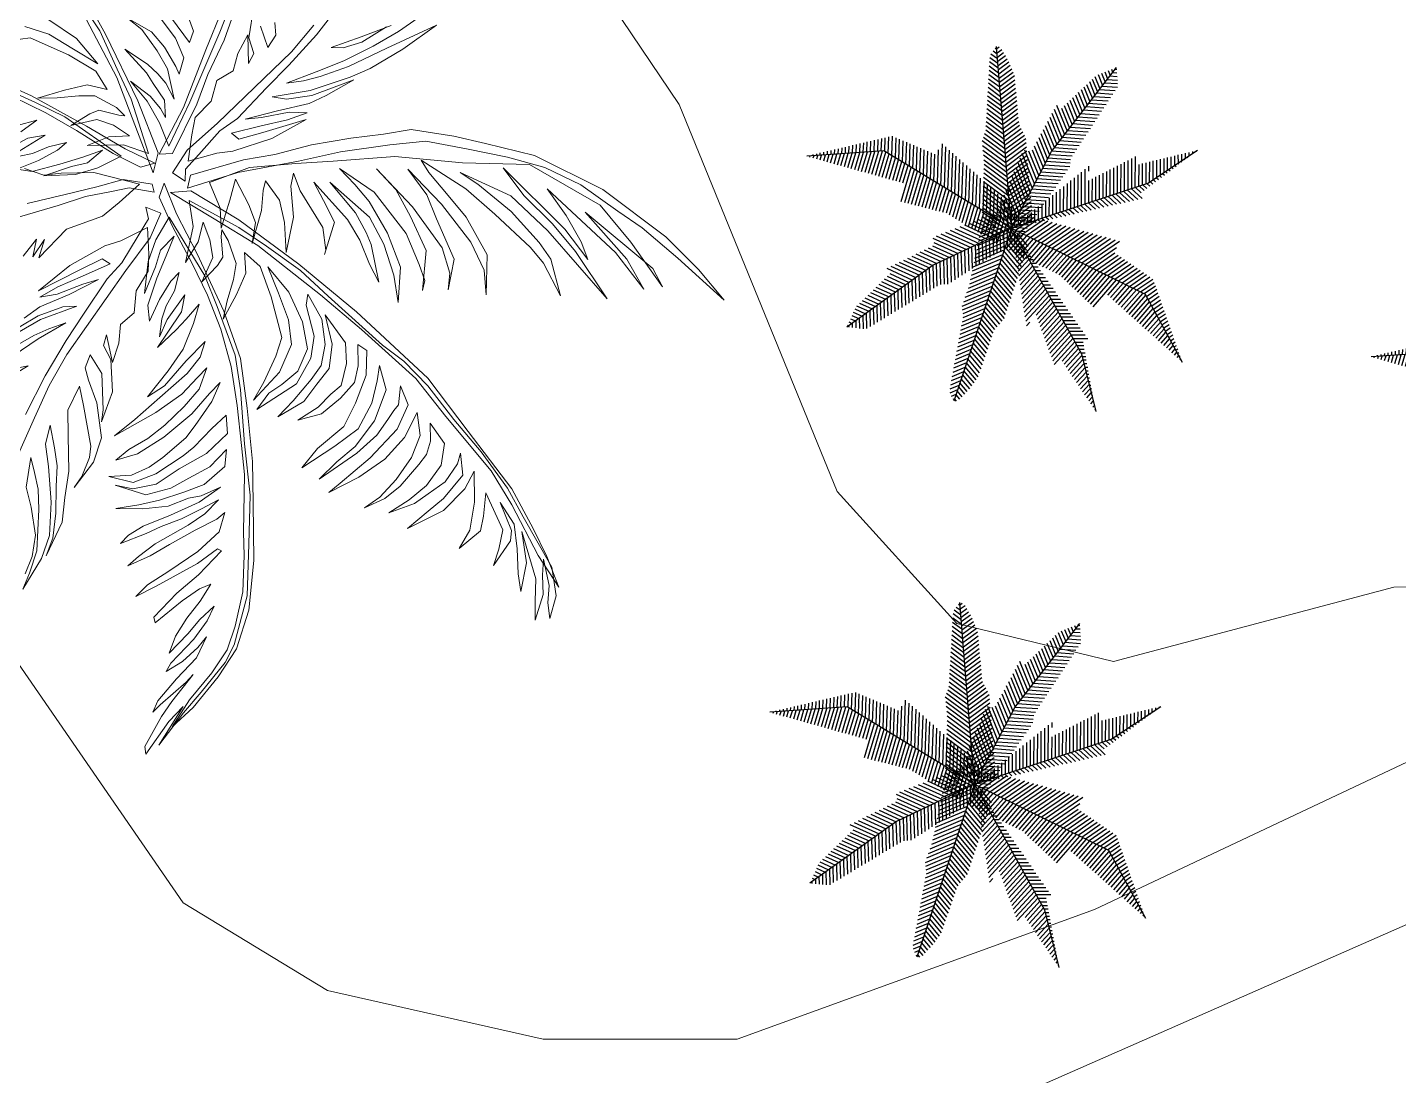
# Model space of a CAD drawing. Header units: millimetres. Extents: x 72 to 2826, y -203 to 794.
# Drawn here: x 1694.05 to 1704.22, y 335.5 to 343.27 of the extents above; entities that cross this region are included whole.
import ezdxf

# ---------------------------------------------------------------- set-up
doc = ezdxf.new("R2010")
doc.units = ezdxf.units.MM
doc.layers.add('01_Fina', color=250, linetype='Continuous', lineweight=15)
doc.layers.add('2D VEGETACION', color=74, linetype='Continuous', lineweight=5)
doc.layers.add('BOSQUENUEVO', color=64, linetype='Continuous')

# ---------------------------------------------------------------- blocks, each defined once
blk = doc.blocks.new('*X73')
at = {"color": 0}
for p, q in [((6.827, 6.747), (7.284, 6.937)), ((6.839, 6.806), (7.285, 6.992)), ((6.851, 6.865), (7.185, 7.004)), ((6.863, 6.924), (7.084, 7.017)), ((6.875, 6.983), (6.984, 7.029)), ((6.792, 6.57), (7.221, 6.749)), ((6.804, 6.629), (7.242, 6.812)), ((6.816, 6.688), (7.263, 6.874)), ((6.756, 6.392), (7.158, 6.56)), ((6.768, 6.451), (7.179, 6.623)), ((6.78, 6.511), (7.2, 6.686)), ((6.718, 6.214), (7.095, 6.371)), ((6.731, 6.273), (7.116, 6.434)), ((6.743, 6.333), (7.137, 6.497)), ((6.657, 6.026), (7.032, 6.182)), ((6.68, 6.09), (7.053, 6.245)), ((6.702, 6.153), (7.074, 6.308)), ((6.614, 5.9), (6.991, 6.057)), ((6.619, 5.848), (6.97, 5.994)), ((6.635, 5.963), (7.012, 6.12)), ((6.616, 5.684), (6.907, 5.805)), ((6.625, 5.796), (6.949, 5.931)), ((6.627, 5.742), (6.928, 5.868)), ((6.584, 5.508), (6.844, 5.616)), ((6.594, 5.566), (6.865, 5.679)), ((6.605, 5.625), (6.886, 5.742)), ((6.54, 5.273), (6.76, 5.365)), ((6.551, 5.332), (6.781, 5.428)), ((6.562, 5.39), (6.802, 5.49)), ((6.573, 5.449), (6.823, 5.553)), ((6.508, 5.097), (6.697, 5.176)), ((6.519, 5.156), (6.718, 5.239)), ((6.529, 5.214), (6.739, 5.302)), ((6.475, 4.921), (6.634, 4.987)), ((6.486, 4.98), (6.655, 5.05)), ((6.497, 5.038), (6.676, 5.113)), ((6.443, 4.745), (6.571, 4.798)), ((6.454, 4.803), (6.592, 4.861)), ((6.464, 4.862), (6.613, 4.924)), ((6.446, 4.692), (6.551, 4.736)), ((6.466, 4.646), (6.53, 4.673)), ((6.485, 4.6), (6.509, 4.61))]:
    blk.add_line(p, q, dxfattribs=at)
blk = doc.blocks.new('*X74')
at = {"color": 0}
for p, q in [((7.499, 6.622), (7.27, 6.896)), ((7.518, 6.678), (7.289, 6.952)), ((7.536, 6.733), (7.376, 6.926)), ((7.443, 6.454), (7.215, 6.729)), ((7.462, 6.51), (7.233, 6.785)), ((7.48, 6.566), (7.252, 6.841)), ((7.388, 6.287), (7.159, 6.562)), ((7.406, 6.343), (7.177, 6.617)), ((7.425, 6.399), (7.196, 6.673)), ((7.313, 6.064), (7.084, 6.338)), ((7.332, 6.119), (7.103, 6.394)), ((7.35, 6.175), (7.122, 6.45)), ((7.369, 6.231), (7.14, 6.506)), ((7.257, 5.896), (7.029, 6.171)), ((7.276, 5.952), (7.047, 6.227)), ((7.295, 6.008), (7.066, 6.283)), ((7.17, 5.689), (6.954, 5.948)), ((7.202, 5.729), (6.973, 6.003)), ((7.22, 5.785), (6.991, 6.059)), ((7.239, 5.84), (7.01, 6.115)), ((7.071, 5.573), (6.899, 5.78)), ((7.104, 5.612), (6.917, 5.836)), ((7.137, 5.65), (6.936, 5.892)), ((6.991, 5.357), (6.824, 5.557)), ((7.01, 5.412), (6.843, 5.613)), ((7.029, 5.467), (6.861, 5.669)), ((7.048, 5.522), (6.88, 5.724)), ((6.934, 5.191), (6.768, 5.39)), ((6.953, 5.246), (6.787, 5.445)), ((6.972, 5.301), (6.806, 5.501)), ((6.877, 5.025), (6.713, 5.222)), ((6.896, 5.08), (6.731, 5.278)), ((6.915, 5.136), (6.75, 5.334)), ((6.779, 4.83), (6.638, 4.999)), ((6.81, 4.871), (6.657, 5.055)), ((6.838, 4.915), (6.675, 5.111)), ((6.857, 4.97), (6.694, 5.166)), ((6.684, 4.71), (6.582, 4.831)), ((6.718, 4.747), (6.601, 4.887)), ((6.748, 4.788), (6.62, 4.943)), ((6.535, 4.576), (6.508, 4.608)), ((6.58, 4.601), (6.527, 4.664)), ((6.614, 4.637), (6.545, 4.72)), ((6.649, 4.674), (6.564, 4.776))]:
    blk.add_line(p, q, dxfattribs=at)
blk = doc.blocks.new('*X77')
at = {"color": 0}
for p, q in [((6.775, 7.087), (7.149, 6.917)), ((6.84, 7.112), (7.208, 6.945)), ((6.906, 7.137), (7.267, 6.974)), ((6.972, 7.162), (7.271, 7.027)), ((7.037, 7.187), (7.198, 7.115)), ((7.103, 7.212), (7.124, 7.203)), ((6.316, 6.91), (6.734, 6.721)), ((6.381, 6.936), (6.793, 6.749)), ((6.447, 6.961), (6.852, 6.777)), ((6.512, 6.986), (6.912, 6.805)), ((6.578, 7.011), (6.971, 6.833)), ((6.644, 7.036), (7.03, 6.861)), ((6.709, 7.061), (7.089, 6.889)), ((6.139, 6.716), (6.438, 6.581)), ((6.197, 6.744), (6.497, 6.609)), ((6.204, 6.851), (6.616, 6.665)), ((6.215, 6.791), (6.556, 6.637)), ((6.25, 6.885), (6.675, 6.693)), ((5.734, 6.515), (6.062, 6.367)), ((5.792, 6.544), (6.109, 6.4)), ((5.85, 6.572), (6.156, 6.434)), ((5.908, 6.601), (6.203, 6.467)), ((5.966, 6.63), (6.26, 6.496)), ((6.023, 6.658), (6.319, 6.524)), ((6.081, 6.687), (6.379, 6.552)), ((5.56, 6.429), (5.921, 6.266)), ((5.601, 6.356), (5.874, 6.232)), ((5.618, 6.458), (5.968, 6.299)), ((5.676, 6.486), (6.015, 6.333)), ((5.37, 6.131), (5.591, 6.031)), ((5.409, 6.168), (5.638, 6.064)), ((5.447, 6.206), (5.686, 6.098)), ((5.486, 6.243), (5.733, 6.131)), ((5.524, 6.281), (5.78, 6.165)), ((5.563, 6.318), (5.827, 6.199)), ((5.178, 5.944), (5.356, 5.863)), ((5.216, 5.981), (5.403, 5.896)), ((5.255, 6.019), (5.45, 5.93)), ((5.293, 6.056), (5.497, 5.963)), ((5.332, 6.093), (5.544, 5.997)), ((5.072, 5.772), (5.168, 5.728)), ((5.092, 5.818), (5.215, 5.762)), ((5.112, 5.864), (5.262, 5.795)), ((5.139, 5.906), (5.309, 5.829)), ((5.013, 5.634), (5.027, 5.627)), ((5.032, 5.68), (5.074, 5.661)), ((5.052, 5.726), (5.121, 5.695))]:
    blk.add_line(p, q, dxfattribs=at)
blk = doc.blocks.new('*X78')
at = {"color": 0}
for p, q in [((7.151, 6.675), (7.144, 6.915)), ((7.2, 6.707), (7.193, 6.939)), ((7.249, 6.738), (7.243, 6.962)), ((7.298, 6.769), (7.292, 6.985)), ((7.348, 6.8), (7.343, 6.941)), ((6.71, 6.394), (6.7, 6.705)), ((6.759, 6.425), (6.749, 6.728)), ((6.808, 6.457), (6.799, 6.752)), ((6.857, 6.488), (6.848, 6.775)), ((6.906, 6.519), (6.897, 6.798)), ((6.955, 6.55), (6.947, 6.822)), ((7.004, 6.582), (6.996, 6.845)), ((7.053, 6.613), (7.045, 6.868)), ((7.102, 6.644), (7.095, 6.892)), ((7.397, 6.832), (7.395, 6.88)), ((6.315, 6.202), (6.306, 6.518)), ((6.365, 6.206), (6.355, 6.541)), ((6.415, 6.21), (6.404, 6.565)), ((6.464, 6.238), (6.454, 6.588)), ((6.513, 6.269), (6.503, 6.611)), ((6.562, 6.3), (6.552, 6.635)), ((6.611, 6.332), (6.601, 6.658)), ((6.66, 6.363), (6.651, 6.681)), ((6.02, 6.031), (6.011, 6.331)), ((6.069, 6.061), (6.06, 6.366)), ((6.118, 6.09), (6.109, 6.401)), ((6.168, 6.12), (6.158, 6.436)), ((6.217, 6.15), (6.207, 6.471)), ((6.266, 6.179), (6.256, 6.494)), ((5.775, 5.883), (5.766, 6.156)), ((5.824, 5.913), (5.815, 6.191)), ((5.873, 5.942), (5.864, 6.226)), ((5.922, 5.972), (5.913, 6.261)), ((5.971, 6.002), (5.962, 6.296)), ((5.48, 5.706), (5.473, 5.946)), ((5.529, 5.735), (5.522, 5.981)), ((5.578, 5.765), (5.57, 6.016)), ((5.627, 5.795), (5.619, 6.051)), ((5.676, 5.824), (5.668, 6.086)), ((5.725, 5.854), (5.717, 6.121)), ((5.233, 5.586), (5.228, 5.771)), ((5.283, 5.587), (5.277, 5.806)), ((5.332, 5.617), (5.326, 5.841)), ((5.382, 5.647), (5.375, 5.876)), ((5.431, 5.676), (5.424, 5.911)), ((5.033, 5.606), (5.032, 5.631)), ((5.083, 5.601), (5.081, 5.666)), ((5.133, 5.596), (5.13, 5.701)), ((5.183, 5.591), (5.179, 5.736))]:
    blk.add_line(p, q, dxfattribs=at)
blk = doc.blocks.new('*X80')
at = {"color": 0}
for p, q in [((7.304, 7.045), (7.495, 7.177)), ((7.306, 7.108), (7.432, 7.195)), ((7.307, 6.987), (7.558, 7.16)), ((7.309, 7.17), (7.369, 7.212)), ((7.359, 6.962), (7.62, 7.142)), ((7.41, 6.936), (7.683, 7.125)), ((7.461, 6.911), (7.746, 7.107)), ((7.513, 6.886), (7.808, 7.09)), ((7.564, 6.861), (7.871, 7.073)), ((7.615, 6.835), (7.934, 7.055)), ((7.667, 6.81), (7.997, 7.038)), ((7.718, 6.785), (8.059, 7.02)), ((7.769, 6.759), (8.122, 7.003)), ((7.821, 6.734), (8.185, 6.985)), ((7.872, 6.709), (8.247, 6.968)), ((7.924, 6.683), (8.31, 6.95)), ((7.975, 6.658), (8.373, 6.933)), ((8.026, 6.633), (8.436, 6.915)), ((8.078, 6.608), (8.498, 6.898)), ((8.129, 6.582), (8.561, 6.88)), ((8.18, 6.557), (8.624, 6.863)), ((8.232, 6.532), (8.686, 6.845)), ((8.283, 6.506), (8.749, 6.828)), ((8.334, 6.481), (8.812, 6.81)), ((8.386, 6.456), (8.769, 6.72)), ((8.437, 6.43), (8.747, 6.644)), ((8.489, 6.405), (8.791, 6.614)), ((8.54, 6.38), (8.835, 6.584)), ((8.591, 6.354), (8.879, 6.553)), ((8.643, 6.329), (8.924, 6.523)), ((8.694, 6.304), (8.968, 6.493)), ((8.745, 6.279), (9.012, 6.462)), ((8.797, 6.253), (9.056, 6.432)), ((8.848, 6.228), (9.1, 6.402)), ((8.899, 6.203), (9.144, 6.371)), ((8.951, 6.177), (9.188, 6.341)), ((9.002, 6.152), (9.232, 6.311)), ((9.054, 6.127), (9.276, 6.28)), ((9.105, 6.101), (9.296, 6.233)), ((9.156, 6.076), (9.313, 6.184)), ((9.188, 6.037), (9.33, 6.136)), ((9.212, 5.993), (9.348, 6.087)), ((9.236, 5.949), (9.365, 6.038)), ((9.26, 5.905), (9.382, 5.989)), ((9.284, 5.86), (9.399, 5.94)), ((9.308, 5.816), (9.416, 5.891)), ((9.332, 5.772), (9.434, 5.842)), ((9.356, 5.728), (9.451, 5.793)), ((9.38, 5.684), (9.468, 5.744)), ((9.404, 5.64), (9.485, 5.696)), ((9.428, 5.596), (9.502, 5.647)), ((9.452, 5.551), (9.519, 5.598)), ((9.476, 5.507), (9.537, 5.549)), ((9.5, 5.463), (9.554, 5.5)), ((9.524, 5.419), (9.571, 5.451)), ((9.549, 5.375), (9.588, 5.402)), ((9.573, 5.331), (9.605, 5.353)), ((9.597, 5.287), (9.623, 5.304)), ((9.621, 5.242), (9.64, 5.256)), ((9.645, 5.198), (9.657, 5.207)), ((9.669, 5.154), (9.674, 5.158))]:
    blk.add_line(p, q, dxfattribs=at)
blk = doc.blocks.new('*X79')
at = {"color": 0}
for p, q in [((7.234, 6.712), (7.423, 6.93)), ((7.259, 6.818), (7.377, 6.953)), ((7.273, 6.681), (7.47, 6.907)), ((7.285, 6.924), (7.33, 6.976)), ((7.32, 6.659), (7.516, 6.884)), ((7.366, 6.636), (7.562, 6.861)), ((7.412, 6.613), (7.609, 6.839)), ((7.459, 6.59), (7.655, 6.816)), ((7.505, 6.567), (7.702, 6.793)), ((7.551, 6.544), (7.748, 6.77)), ((7.598, 6.521), (7.794, 6.747)), ((7.644, 6.498), (7.841, 6.724)), ((7.69, 6.475), (7.887, 6.701)), ((7.737, 6.452), (7.934, 6.679)), ((7.783, 6.43), (7.98, 6.656)), ((7.829, 6.407), (8.026, 6.633)), ((7.876, 6.384), (8.073, 6.61)), ((7.922, 6.361), (8.119, 6.587)), ((7.969, 6.338), (8.165, 6.564)), ((8.005, 6.304), (8.212, 6.541)), ((8.041, 6.269), (8.258, 6.519)), ((8.078, 6.235), (8.305, 6.496)), ((8.114, 6.201), (8.351, 6.473)), ((8.151, 6.167), (8.397, 6.45)), ((8.187, 6.132), (8.444, 6.427)), ((8.224, 6.098), (8.49, 6.404)), ((8.26, 6.064), (8.537, 6.381)), ((8.297, 6.03), (8.583, 6.359)), ((8.333, 5.995), (8.629, 6.336)), ((8.37, 5.961), (8.676, 6.313)), ((8.406, 5.927), (8.722, 6.29)), ((8.443, 5.893), (8.769, 6.267)), ((8.648, 6.052), (8.815, 6.244)), ((8.686, 6.02), (8.861, 6.221)), ((8.723, 5.986), (8.908, 6.199)), ((8.76, 5.953), (8.954, 6.176)), ((8.797, 5.919), (9.001, 6.153)), ((8.835, 5.886), (9.047, 6.13)), ((8.872, 5.853), (9.093, 6.107)), ((8.909, 5.819), (9.14, 6.084)), ((8.946, 5.786), (9.179, 6.053)), ((8.983, 5.752), (9.204, 6.006)), ((9.021, 5.719), (9.23, 5.959)), ((9.058, 5.686), (9.255, 5.913)), ((9.095, 5.652), (9.281, 5.866)), ((9.132, 5.619), (9.306, 5.819)), ((9.169, 5.585), (9.332, 5.772)), ((9.207, 5.552), (9.358, 5.725)), ((9.244, 5.518), (9.383, 5.678)), ((9.281, 5.485), (9.409, 5.632)), ((9.318, 5.452), (9.434, 5.585)), ((9.355, 5.418), (9.46, 5.538)), ((9.393, 5.385), (9.485, 5.491)), ((9.43, 5.351), (9.511, 5.444)), ((9.467, 5.318), (9.536, 5.397)), ((9.504, 5.285), (9.562, 5.351)), ((9.542, 5.251), (9.587, 5.304)), ((9.579, 5.218), (9.613, 5.257)), ((9.616, 5.184), (9.638, 5.21)), ((9.653, 5.151), (9.664, 5.163))]:
    blk.add_line(p, q, dxfattribs=at)
blk = doc.blocks.new('*X76')
at = {"color": 0}
for p, q in [((7.324, 6.95), (7.329, 6.95)), ((7.352, 6.9), (7.364, 6.9)), ((7.379, 6.85), (7.398, 6.85)), ((7.407, 6.8), (7.433, 6.8)), ((7.435, 6.75), (7.467, 6.75)), ((7.463, 6.7), (7.502, 6.7)), ((7.491, 6.65), (7.536, 6.65)), ((7.519, 6.6), (7.571, 6.6)), ((7.546, 6.55), (7.605, 6.55)), ((7.574, 6.5), (7.64, 6.5)), ((7.602, 6.45), (7.675, 6.45)), ((7.63, 6.4), (7.709, 6.4)), ((7.658, 6.35), (7.744, 6.35)), ((7.686, 6.3), (7.778, 6.3)), ((7.714, 6.25), (7.813, 6.25)), ((7.741, 6.2), (7.847, 6.2)), ((7.769, 6.15), (7.882, 6.15)), ((7.797, 6.1), (7.917, 6.1)), ((7.825, 6.05), (7.951, 6.05)), ((7.853, 6), (7.986, 6)), ((7.881, 5.95), (8.02, 5.95)), ((7.909, 5.9), (8.055, 5.9)), ((7.936, 5.85), (8.089, 5.85)), ((7.964, 5.8), (8.124, 5.8)), ((7.992, 5.75), (8.158, 5.75)), ((8.02, 5.7), (8.193, 5.7)), ((8.048, 5.65), (8.228, 5.65)), ((8.076, 5.6), (8.262, 5.6)), ((8.103, 5.55), (8.297, 5.55)), ((8.131, 5.5), (8.331, 5.5)), ((8.159, 5.45), (8.366, 5.45)), ((8.187, 5.4), (8.301, 5.4)), ((8.215, 5.35), (8.31, 5.35)), ((8.243, 5.3), (8.319, 5.3)), ((8.271, 5.25), (8.329, 5.25)), ((8.288, 5.2), (8.338, 5.2)), ((8.3, 5.15), (8.347, 5.15)), ((8.313, 5.1), (8.356, 5.1)), ((8.325, 5.05), (8.366, 5.05)), ((8.338, 5), (8.375, 5)), ((8.35, 4.95), (8.384, 4.95)), ((8.363, 4.9), (8.393, 4.9)), ((8.375, 4.85), (8.402, 4.85)), ((8.388, 4.8), (8.412, 4.8)), ((8.4, 4.75), (8.421, 4.75)), ((8.413, 4.7), (8.43, 4.7)), ((8.425, 4.65), (8.439, 4.65)), ((8.438, 4.6), (8.449, 4.6)), ((8.45, 4.55), (8.458, 4.55)), ((8.463, 4.5), (8.467, 4.5)), ((8.475, 4.45), (8.476, 4.45))]:
    blk.add_line(p, q, dxfattribs=at)
blk = doc.blocks.new('*X75')
at = {"color": 0}
for p, q in [((7.306, 6.959), (7.314, 6.968)), ((7.316, 6.896), (7.34, 6.922)), ((7.326, 6.832), (7.365, 6.876)), ((7.335, 6.769), (7.391, 6.83)), ((7.345, 6.705), (7.416, 6.783)), ((7.355, 6.642), (7.442, 6.737)), ((7.364, 6.578), (7.468, 6.691)), ((7.374, 6.515), (7.493, 6.645)), ((7.384, 6.451), (7.519, 6.599)), ((7.393, 6.388), (7.545, 6.553)), ((7.403, 6.324), (7.57, 6.507)), ((7.413, 6.261), (7.596, 6.461)), ((7.423, 6.197), (7.622, 6.415)), ((7.432, 6.134), (7.647, 6.369)), ((7.442, 6.07), (7.673, 6.323)), ((7.452, 6.006), (7.699, 6.277)), ((7.461, 5.943), (7.724, 6.231)), ((7.471, 5.879), (7.75, 6.185)), ((7.481, 5.816), (7.776, 6.139)), ((7.49, 5.752), (7.801, 6.093)), ((7.5, 5.689), (7.827, 6.047)), ((7.645, 5.773), (7.853, 6.001)), ((7.664, 5.72), (7.878, 5.955)), ((7.684, 5.668), (7.904, 5.908)), ((7.703, 5.615), (7.929, 5.862)), ((7.723, 5.562), (7.955, 5.816)), ((7.742, 5.509), (7.981, 5.77)), ((7.51, 5.625), (7.557, 5.677)), ((7.761, 5.456), (8.006, 5.724)), ((7.781, 5.403), (8.032, 5.678)), ((7.8, 5.35), (8.058, 5.632)), ((7.82, 5.297), (8.083, 5.586)), ((7.839, 5.245), (8.109, 5.54)), ((7.859, 5.192), (8.135, 5.494)), ((7.878, 5.139), (8.16, 5.448)), ((7.897, 5.086), (8.186, 5.402)), ((8.008, 5.132), (8.212, 5.356)), ((8.036, 5.09), (8.237, 5.31)), ((8.065, 5.047), (8.263, 5.264)), ((8.094, 5.004), (8.284, 5.213)), ((8.122, 4.962), (8.299, 5.155)), ((8.151, 4.919), (8.313, 5.097)), ((8.18, 4.876), (8.328, 5.038)), ((8.209, 4.834), (8.343, 4.98)), ((8.237, 4.791), (8.357, 4.922)), ((8.266, 4.748), (8.372, 4.864)), ((8.295, 4.705), (8.386, 4.806)), ((8.323, 4.663), (8.401, 4.747)), ((8.352, 4.62), (8.415, 4.689)), ((8.381, 4.577), (8.43, 4.631)), ((8.41, 4.535), (8.444, 4.573)), ((8.438, 4.492), (8.459, 4.515)), ((8.467, 4.449), (8.473, 4.456))]:
    blk.add_line(p, q, dxfattribs=at)
blk = doc.blocks.new('ARB16')
for points in [[(0.025, -0.003), (-0.153, 2.167)], [(0.025, -0.003), (0.504, 0.913), (1.281, 1.916)], [(0.025, -0.003), (-1.497, 0.92), (-2.419, 0.857)], [(0.025, -0.003), (1.656, 0.535), (2.249, 0.926)], [(0.025, -0.003), (-0.908, -0.446), (-1.941, -1.184)], [(0.025, -0.003), (-0.663, -2.069)], [(0.025, -0.003), (1.623, -0.79), (2.065, -1.602)], [(0.025, -0.003), (0.861, -1.504), (1.033, -2.192)]]:
    blk.add_lwpolyline(points)
at = {"xscale": -0.8550237249794747, "yscale": 0.8550237249794747, "zscale": 0.8550237249794747}
for name, p, rotation in [('*X73', (-4.622, 7.283), 166.2803685724027), ('*X74', (-4.622, 7.283), 166.2803685724027), ('*X80', (-1.655, -8.481), 302.5390603787091), ('*X77', (6.238, 6.005), 87.7934113527195), ('*X78', (6.238, 6.005), 87.7934113527195), ('*X79', (-1.655, -8.481), 302.5390603787091), ('*X75', (-0.524, 8.622), 137.3938790022308), ('*X76', (-0.524, 8.622), 137.3938790022308)]:
    blk.add_blockref(name, p, dxfattribs=dict(at, rotation=rotation))
at = {"xscale": 0.8550237249794747, "yscale": 0.8550237249794747, "zscale": 0.8550237249794747}
for name in ['*X77', '*X80', '*X73', '*X78', '*X74', '*X79', '*X75', '*X76']:
    blk.add_blockref(name, (-6.217, -5.98), dxfattribs=at)
blk = doc.blocks.new('A-19')
at = {"layer": '2D VEGETACION'}
for points in [[(0.0015, 0.0278), (-0.0009, 0.1149), (0.0033, 0.1653), (0.003, 0.2253), (0.0087, 0.2883), (0.0156, 0.3399), (0.0192, 0.3846), (0.0468, 0.4471), (0.0704, 0.4926), (0.1082, 0.5631), (0.1877, 0.6544), (0.2856, 0.7318), (0.3487, 0.7691), (0.4059, 0.796), (0.3228, 0.7418), (0.2623, 0.6993), (0.2272, 0.6687), (0.1717, 0.6222), (0.131, 0.5739), (0.1002, 0.5207), (0.071, 0.4617), (0.0431, 0.4023), (0.0344, 0.3455), (0.0252, 0.267), (0.0228, 0.1992), (0.0162, 0.1014), (0.02, 0.0183), (0.0015, 0.0278), (0.0015, 0.0278)], [(0.0203, 0.0539), (0.0636, 0.0603), (0.0947, 0.0535), (0.0553, 0.0779), (0.0256, 0.0951), (0.0702, 0.1054), (0.0999, 0.1087), (0.1309, 0.0953), (0.0837, 0.1225), (0.0539, 0.1332), (0.0397, 0.1405), (0.0753, 0.154), (0.1114, 0.1528), (0.1577, 0.1435), (0.1069, 0.169), (0.058, 0.1771), (0.0395, 0.1866), (0.0691, 0.1899), (0.134, 0.2097), (0.1704, 0.2054), (0.1764, 0.2018), (0.131, 0.2298), (0.0929, 0.2215), (0.061, 0.214), (0.1319, 0.2506), (0.1687, 0.2615), (0.2093, 0.2667), (0.2403, 0.2738), (0.1795, 0.2774), (0.1594, 0.2744), (0.1248, 0.2656), (0.0676, 0.2386), (0.137, 0.2853), (0.1843, 0.2969), (0.2357, 0.2996), (0.2795, 0.2955), (0.226, 0.3133), (0.1688, 0.3068), (0.1128, 0.2911), (0.0811, 0.2762), (0.0507, 0.2586), (0.1009, 0.3027), (0.1769, 0.3353), (0.2293, 0.3428), (0.2563, 0.3448), (0.2705, 0.3375), (0.2109, 0.3589), (0.1524, 0.3485), (0.1051, 0.337), (0.0659, 0.3152), (0.1382, 0.3558), (0.2128, 0.3845), (0.2551, 0.3862), (0.2797, 0.3773), (0.2353, 0.3984), (0.1663, 0.3873), (0.1258, 0.3822), (0.0788, 0.3632), (0.1458, 0.4013), (0.2156, 0.431), (0.2641, 0.4399), (0.3027, 0.4334), (0.2418, 0.4509), (0.1757, 0.4337), (0.1352, 0.4146), (0.0921, 0.3943), (0.0706, 0.3874), (0.132, 0.4442), (0.1824, 0.4788), (0.2477, 0.5203), (0.2767, 0.534), (0.334, 0.5471), (0.274, 0.5467), (0.2437, 0.5357), (0.1851, 0.5048), (0.1298, 0.4647), (0.1049, 0.4423), (0.1609, 0.5106), (0.2289, 0.5534), (0.357, 0.617), (0.2719, 0.5877), (0.22, 0.5632), (0.1653, 0.5309), (0.1148, 0.5103), (0.2334, 0.5803), (0.2892, 0.6034), (0.2595, 0.6001), (0.2127, 0.5877), (0.1644, 0.5692), (0.2894, 0.6486), (0.3566, 0.6771), (0.3041, 0.6631), (0.2156, 0.6181), (0.3288, 0.6995), (0.3608, 0.707), (0.2796, 0.6762), (0.2109, 0.6439), (0.1201, 0.5516), (0.0908, 0.4495), (0.0545, 0.3486), (0.0366, 0.252), (0.0253, 0.1939), (0.0132, 0.1215), (0.0203, 0.0539), (0.0203, 0.0539)], [(-0.0211, 0.0301), (-0.0218, 0.0771), (-0.0186, 0.1022), (-0.0223, 0.1672), (-0.0379, 0.2276), (-0.0352, 0.1557), (-0.0348, 0.1161), (-0.0467, 0.1072), (-0.0461, 0.156), (-0.0447, 0.1986), (-0.0474, 0.2317), (-0.0558, 0.204), (-0.0586, 0.1597), (-0.0627, 0.1341), (-0.0628, 0.1868), (-0.0611, 0.2381), (-0.0666, 0.2678), (-0.0798, 0.3164), (-0.0723, 0.2457), (-0.0767, 0.205), (-0.0863, 0.1843), (-0.0806, 0.2451), (-0.0851, 0.3117), (-0.0904, 0.3458), (-0.107, 0.4036), (-0.1304, 0.4646), (-0.1149, 0.3794), (-0.1021, 0.3134), (-0.0979, 0.2659), (-0.0981, 0.2389), (-0.1013, 0.2116), (-0.1067, 0.2618), (-0.1126, 0.3085), (-0.1236, 0.3592), (-0.1361, 0.4038), (-0.1541, 0.4534)], [(-0.1478, 0.3876), (-0.1344, 0.3433), (-0.133, 0.3128), (-0.1382, 0.2942), (-0.1427, 0.3448), (-0.148, 0.395)], [(-0.1991, 0.2182), (-0.1792, 0.2147), (-0.1635, 0.1974), (-0.1988, 0.1947)], [(-0.2319, 0.192), (-0.1858, 0.1718), (-0.1597, 0.1734), (-0.1464, 0.1613), (-0.191, 0.1715), (-0.1663, 0.1487), (-0.1414, 0.1346), (-0.1334, 0.1062), (-0.1037, 0.089), (-0.0849, 0.0581), (-0.0599, 0.0462), (-0.0211, 0.0301), (-0.0211, 0.0301)], [(-0.1021, 0.179), (-0.1281, 0.2227), (-0.1634, 0.277), (-0.2052, 0.3315)], [(-0.1795, 0.2769), (-0.1474, 0.2318), (-0.0676, 0.0899), (-0.0385, 0.0327), (-0.0096, 0.0011), (0.0086, 0.0172), (-0.01, 0.0224), (-0.0268, 0.0489), (-0.055, 0.0905), (-0.0668, 0.1225), (-0.1021, 0.179), (-0.1021, 0.179)], [(0.0257, 0.022), (0.0889, 0.0841), (0.1807, 0.1586), (0.2771, 0.2277), (0.4069, 0.3105), (0.5049, 0.3513), (0.6099, 0.3954), (0.6794, 0.4121), (0.7275, 0.4219), (0.7794, 0.4281), (0.7229, 0.4089), (0.6345, 0.3888), (0.5741, 0.371), (0.4729, 0.3233), (0.4026, 0.2923), (0.3058, 0.2284), (0.2364, 0.1795), (0.1359, 0.1031), (0.0776, 0.0465), (0.0202, -0.0096), (0.0257, 0.022), (0.0257, 0.022)], [(0.0395, 0.0156), (0.0812, 0.0116), (0.1332, -0.0144), (0.1064, 0.0128), (0.0785, 0.0287), (0.1082, 0.0319), (0.1364, 0.0291), (0.1693, 0.0027), (0.1504, 0.0335), (0.1398, 0.0447), (0.1081, 0.0502), (0.0978, 0.0539), (0.1166, 0.0596), (0.155, 0.0626), (0.1782, 0.052), (0.2083, 0.034), (0.2349, 0.0207), (0.2026, 0.0506), (0.1735, 0.0735), (0.1415, 0.0799), (0.1693, 0.0984), (0.2199, 0.1029), (0.2864, 0.1031), (0.3126, 0.0864), (0.3476, 0.0577), (0.3714, 0.0346), (0.3387, 0.0858), (0.3011, 0.1154), (0.262, 0.1206), (0.2171, 0.1155), (0.1726, 0.1096), (0.2201, 0.132), (0.2708, 0.1409), (0.3142, 0.1377), (0.3446, 0.1144), (0.3587, 0.0845), (0.3664, 0.0612), (0.3867, 0.0364), (0.3631, 0.107), (0.3295, 0.1395), (0.2972, 0.1533), (0.2467, 0.1532), (0.2303, 0.1605), (0.2745, 0.1717), (0.3144, 0.1668), (0.345, 0.1522), (0.3623, 0.1314), (0.3881, 0.0951), (0.4065, 0.0651), (0.3932, 0.1115), (0.3721, 0.1381), (0.3526, 0.1633), (0.3169, 0.1777), (0.269, 0.1787), (0.3199, 0.1985), (0.352, 0.1921), (0.3838, 0.1748), (0.3929, 0.1555), (0.4076, 0.1312), (0.4194, 0.0948), (0.4194, 0.1335), (0.4028, 0.1687), (0.3843, 0.1966), (0.3602, 0.2089), (0.3273, 0.217), (0.3402, 0.2285), (0.3778, 0.2172), (0.4163, 0.1902), (0.4475, 0.1629), (0.4707, 0.1136), (0.4943, 0.0818), (0.474, 0.141), (0.4571, 0.1836), (0.423, 0.2148), (0.3912, 0.2321), (0.3684, 0.2417), (0.408, 0.2421), (0.4512, 0.212), (0.4829, 0.1721), (0.4991, 0.1378), (0.5183, 0.1039), (0.4938, 0.1719), (0.4738, 0.2097), (0.4543, 0.2328), (0.4429, 0.2457), (0.4361, 0.2554), (0.4076, 0.2656), (0.4399, 0.2701), (0.4728, 0.2437), (0.5064, 0.1907), (0.533, 0.1344), (0.5429, 0.1133), (0.5311, 0.1658), (0.5143, 0.2127), (0.4887, 0.2512), (0.4554, 0.2806), (0.4918, 0.2763), (0.5218, 0.2539), (0.5498, 0.2219), (0.5704, 0.1897), (0.5802, 0.162), (0.5744, 0.197), (0.5612, 0.2251), (0.5359, 0.2627), (0.5232, 0.2782), (0.5048, 0.2899), (0.4771, 0.2962), (0.5135, 0.3102), (0.5458, 0.2964), (0.5708, 0.2662), (0.5862, 0.2337), (0.5979, 0.1973), (0.5937, 0.2405), (0.5843, 0.2651), (0.5728, 0.2962), (0.5499, 0.322), (0.5349, 0.331), (0.5696, 0.3259), (0.5978, 0.2865), (0.6111, 0.2584), (0.6293, 0.2196), (0.616, 0.2822), (0.5913, 0.3232), (0.5682, 0.3446), (0.6158, 0.3326), (0.6567, 0.3143), (0.6806, 0.2911), (0.6619, 0.3307), (0.6408, 0.3412), (0.6059, 0.3538), (0.6692, 0.3654), (0.6972, 0.3517), (0.7203, 0.3368), (0.6894, 0.3727), (0.6739, 0.3783), (0.6263, 0.372), (0.6653, 0.385), (0.7044, 0.3798), (0.7429, 0.3711), (0.7711, 0.3682), (0.7294, 0.3883), (0.6795, 0.3938), (0.7578, 0.3964), (0.7915, 0.3865), (0.8209, 0.3788), (0.7845, 0.4014), (0.7546, 0.4078), (0.7304, 0.4157), (0.773, 0.4143), (0.7989, 0.405), (0.8241, 0.4018), (0.7915, 0.4209), (0.7463, 0.4254), (0.6574, 0.4017), (0.6076, 0.389), (0.5413, 0.3631), (0.4806, 0.3344), (0.419, 0.3076), (0.3714, 0.2808), (0.3386, 0.2546), (0.2419, 0.1907), (0.1915, 0.1583), (0.1405, 0.116), (0.101, 0.0812), (0.0395, 0.0156), (0.0395, 0.0156)], [(-0.039, 0.0087), (-0.1047, 0.0659), (-0.1462, 0.0947), (-0.1923, 0.1332), (-0.2446, 0.1688)], [(-0.2396, 0.1421), (-0.1848, 0.1013), (-0.1052, 0.0442), (-0.0434, -0.0116), (-0.039, 0.0087), (-0.039, 0.0087)], [(-0.0517, 0.006), (-0.0914, 0.0012), (-0.1295, -0.0092), (-0.1664, -0.0266), (-0.1358, -0.0025), (-0.113, 0.0083), (-0.0968, 0.0127), (-0.1241, 0.0181), (-0.1543, 0.007), (-0.1732, 0.0014), (-0.2177, -0.0228), (-0.1861, 0.006), (-0.1671, 0.0182), (-0.1495, 0.0265), (-0.1215, 0.0333), (-0.1707, 0.0348), (-0.2022, 0.0264), (-0.2413, 0.0112), (-0.2643, -0.0061), (-0.234, 0.0254), (-0.2049, 0.0391), (-0.1708, 0.0487), (-0.1577, 0.0506), (-0.1813, 0.0642), (-0.2145, 0.0593), (-0.2641, 0.0391)], [(-0.2466, 0.0614), (-0.2023, 0.079), (-0.2181, 0.0899), (-0.2552, 0.0864)], [(-0.2911, 0.192), (-0.2059, 0.13), (-0.1106, 0.0556), (-0.0517, 0.006), (-0.0517, 0.006)], [(0.0228, -0.0288), (0.0033, -0.0157), (0.0551, -0.0089), (0.1244, 0.0065), (0.2228, 0.0249), (0.3021, 0.0316), (0.3811, 0.022), (0.4649, 0.0086), (0.5278, -0.0063), (0.6172, -0.0289), (0.6912, -0.0563), (0.7454, -0.0904), (0.7812, -0.1299), (0.8181, -0.1804), (0.8391, -0.22), (0.8047, -0.1829), (0.7723, -0.1377), (0.7432, -0.1054), (0.7103, -0.0835), (0.6604, -0.0582), (0.6056, -0.0417), (0.5695, -0.0332), (0.4813, -0.0087), (0.4357, -0.0015), (0.3728, 0.0078), (0.3107, 0.014), (0.2496, 0.0129), (0.1922, 0.006), (0.1373, -0.005), (0.0714, -0.0205), (0.0228, -0.0288), (0.0228, -0.0288)], [(0.0571, -0.0214), (0.0868, -0.051), (0.1166, -0.0715), (0.1645, -0.0899), (0.128, -0.0622), (0.1044, -0.0481), (0.0881, -0.0216), (0.1152, -0.0415), (0.1457, -0.065), (0.1837, -0.0895), (0.2089, -0.0934), (0.1793, -0.0694), (0.1561, -0.0448), (0.1459, -0.0283), (0.1721, -0.0429), (0.1917, -0.0617), (0.2102, -0.0732), (0.2365, -0.0843), (0.2134, -0.0655), (0.1826, -0.0285), (0.2073, -0.0407), (0.233, -0.0694), (0.2524, -0.0917), (0.2327, -0.0559), (0.2204, -0.036), (0.2024, -0.0105), (0.2296, -0.0269), (0.2651, -0.053), (0.2924, -0.0842), (0.3241, -0.1263), (0.3136, -0.0962), (0.2843, -0.0526), (0.2618, -0.0161), (0.284, -0.0299), (0.3039, -0.0565), (0.3299, -0.1079), (0.3533, -0.1551), (0.3706, -0.1924), (0.3511, -0.12), (0.3333, -0.0726), (0.3144, -0.042), (0.3031, -0.0238), (0.3329, -0.0443), (0.3535, -0.0739), (0.3743, -0.1113), (0.388, -0.1428), (0.3971, -0.1761), (0.4084, -0.2), (0.407, -0.1643), (0.3919, -0.1176), (0.3676, -0.0652), (0.3434, -0.0298), (0.3307, -0.0091), (0.3569, -0.0295), (0.3867, -0.0648), (0.402, -0.084), (0.4229, -0.1271), (0.4325, -0.152), (0.4374, -0.1821), (0.4305, -0.2172), (0.4493, -0.1828), (0.4449, -0.1443), (0.4283, -0.0951), (0.4196, -0.0754), (0.3981, -0.0406), (0.3834, -0.0131), (0.4118, -0.0184), (0.4342, -0.0584), (0.4468, -0.1066), (0.461, -0.1481), (0.4591, -0.1858), (0.4461, -0.211), (0.4733, -0.168), (0.4731, -0.1269), (0.465, -0.0953), (0.4561, -0.0586), (0.4361, -0.0263), (0.4614, -0.0358), (0.4806, -0.0743), (0.4845, -0.1085), (0.4869, -0.1493), (0.486, -0.183), (0.4822, -0.2196), (0.4934, -0.1784), (0.4994, -0.1381), (0.4955, -0.104), (0.4967, -0.0838), (0.4911, -0.0506), (0.506, -0.0895), (0.5143, -0.1381), (0.5202, -0.1847), (0.5282, -0.2107), (0.5379, -0.2264), (0.5327, -0.1828), (0.5282, -0.157), (0.5242, -0.1228), (0.5168, -0.0885), (0.5098, -0.0586), (0.5261, -0.0851), (0.5367, -0.1151), (0.5519, -0.1732), (0.5651, -0.2039), (0.5752, -0.2239), (0.5687, -0.1856), (0.5591, -0.1516), (0.5472, -0.1063), (0.5391, -0.0691), (0.5321, -0.054), (0.5593, -0.0703), (0.5808, -0.1108), (0.5995, -0.1632), (0.6116, -0.2015), (0.6254, -0.2238), (0.6175, -0.1887), (0.6068, -0.1473), (0.5992, -0.1165), (0.5846, -0.0798), (0.5894, -0.0746), (0.6169, -0.1193), (0.6363, -0.1599), (0.6639, -0.2046), (0.6731, -0.2047), (0.6503, -0.1548), (0.6387, -0.123), (0.6361, -0.1041), (0.6582, -0.127), (0.6786, -0.1544), (0.7018, -0.179), (0.7255, -0.1952), (0.703, -0.1588), (0.686, -0.135), (0.6714, -0.1075), (0.6907, -0.1241), (0.7138, -0.1521), (0.7414, -0.1968), (0.7523, -0.2072), (0.7436, -0.1783), (0.7279, -0.1491), (0.715, -0.1319), (0.7433, -0.1556), (0.7674, -0.1945), (0.7938, -0.2319), (0.8093, -0.244), (0.8007, -0.23), (0.7762, -0.1811), (0.7675, -0.167), (0.8003, -0.2108), (0.8192, -0.2322), (0.8584, -0.2698), (0.8707, -0.2713), (0.8298, -0.2234), (0.8124, -0.1953), (0.8621, -0.248), (0.8226, -0.197), (0.7976, -0.1621), (0.7618, -0.1133), (0.7386, -0.0923), (0.6687, -0.0531), (0.5901, -0.0296), (0.5153, -0.0083), (0.4348, 0.0037), (0.35, 0.0188), (0.2949, 0.0248), (0.2131, 0.0166), (0.1613, 0.0098), (0.0571, -0.0214), (0.0571, -0.0214)], [(-0.046, -0.0129), (-0.1337, -0.023), (-0.2487, -0.0461), (-0.3646, -0.076), (-0.5106, -0.1245), (-0.6036, -0.1737), (-0.7053, -0.227), (-0.7619, -0.2688), (-0.7997, -0.3006), (-0.8383, -0.3371), (-0.7871, -0.3043), (-0.715, -0.2499), (-0.6637, -0.2149), (-0.5616, -0.1668), (-0.4939, -0.1327), (-0.383, -0.0987), (-0.3015, -0.0753), (-0.1777, -0.0459), (-0.0979, -0.0373), (-0.0172, -0.0283), (-0.046, -0.0129), (-0.046, -0.0129)], [(-0.0485, -0.028), (-0.072, -0.0627), (-0.0854, -0.1185), (-0.0898, -0.0819), (-0.0834, -0.0499), (-0.1061, -0.0702), (-0.121, -0.0934), (-0.1224, -0.136), (-0.1329, -0.1022), (-0.1347, -0.087), (-0.1193, -0.0582), (-0.116, -0.0491), (-0.1319, -0.0587), (-0.1582, -0.0873), (-0.1649, -0.1119), (-0.1705, -0.1457), (-0.1777, -0.176), (-0.1793, -0.1316), (-0.1784, -0.0947), (-0.163, -0.0659), (-0.1958, -0.076), (-0.2319, -0.1113), (-0.2731, -0.163), (-0.2768, -0.1938)], [(-0.2928, -0.1669), (-0.2711, -0.133), (-0.2386, -0.1015), (-0.2061, -0.0701), (-0.2536, -0.0925), (-0.2932, -0.1273)], [(-0.3132, -0.0733), (-0.2558, -0.0537), (-0.1903, -0.0422), (-0.1387, -0.0329), (-0.0485, -0.028), (-0.0485, -0.028)], [(-0.0307, -0.0454), (-0.031, -0.0219), (-0.065, -0.0616), (-0.1153, -0.1122), (-0.1835, -0.1842), (-0.2337, -0.2465)], [(-0.1894, -0.2128), (-0.1519, -0.1692), (-0.1126, -0.1292), (-0.0628, -0.0821), (-0.0307, -0.0454), (-0.0307, -0.0454)], [(-0.0203, -0.2339), (-0.0191, -0.172), (-0.018, -0.1205), (-0.0191, -0.0772), (0, -0.0344), (0.0126, -0.0348), (-0.0036, -0.0712), (-0.0051, -0.0999), (-0.0079, -0.1416), (-0.0049, -0.1874), (-0.0028, -0.2605)], [(0.1719, -0.1914), (0.2051, -0.2286), (0.2508, -0.2747), (0.3021, -0.3203)], [(0.3599, -0.3468), (0.311, -0.3078), (0.2671, -0.2724), (0.2266, -0.2333), (0.1215, -0.109), (0.0813, -0.0588), (0.0478, -0.0327), (0.0328, -0.0533), (0.0514, -0.0541), (0.0737, -0.0764), (0.1084, -0.1125), (0.1269, -0.1411), (0.1719, -0.1914), (0.1719, -0.1914)], [(-0.005, -0.0541), (0.0149, -0.0923), (0.0289, -0.1233), (0.0344, -0.1838), (0.0676, -0.2377), (0.0416, -0.2216), (0.0637, -0.2465), (0.0378, -0.2335), (0.0588, -0.2609)], [(-0.0753, -0.2238), (-0.0574, -0.1971), (-0.0534, -0.1695), (-0.0415, -0.1191), (-0.005, -0.0541), (-0.005, -0.0541)], [(0.0646, -0.059), (0.0741, -0.105), (0.0755, -0.1317), (0.0916, -0.1934), (0.118, -0.2511), (0.1021, -0.1797), (0.0942, -0.1409), (0.1049, -0.1307), (0.1128, -0.1779), (0.1194, -0.22), (0.1283, -0.252), (0.1306, -0.2239), (0.1256, -0.1806), (0.1248, -0.1547), (0.1356, -0.2058), (0.1431, -0.2557), (0.154, -0.2839)], [(0.1753, -0.3297), (0.156, -0.2619), (0.1521, -0.2203), (0.1569, -0.1987), (0.1627, -0.2595), (0.1805, -0.3236)], [(0.1972, -0.3234), (0.1844, -0.2761), (0.1801, -0.2504), (0.1776, -0.2222), (0.1915, -0.271), (0.2074, -0.316)], [(0.2276, -0.3156), (0.2285, -0.297), (0.2432, -0.3452)], [(0.5462, -0.3844), (0.5225, -0.3667), (0.4911, -0.3535), (0.4466, -0.3486), (0.414, -0.3483), (0.3703, -0.3296), (0.3946, -0.33), (0.4216, -0.3307), (0.4532, -0.3378), (0.4844, -0.3475), (0.5156, -0.3573), (0.5472, -0.3776), (0.569, -0.3942), (0.5295, -0.3532), (0.4973, -0.3321), (0.4469, -0.3159), (0.3914, -0.3058), (0.3558, -0.3016), (0.3282, -0.2869), (0.3648, -0.2891), (0.3935, -0.2922), (0.4247, -0.302), (0.4654, -0.3132), (0.5028, -0.3281), (0.5272, -0.3452), (0.4816, -0.3074), (0.4449, -0.2933), (0.4064, -0.2768), (0.3521, -0.2634), (0.3125, -0.2538), (0.2806, -0.2265), (0.3117, -0.2279), (0.377, -0.2332), (0.3935, -0.2393), (0.4197, -0.2587), (0.4338, -0.2749), (0.4025, -0.2351), (0.3683, -0.2131), (0.313, -0.2065), (0.2748, -0.2103), (0.2546, -0.2106), (0.2365, -0.1973), (0.27, -0.1872), (0.3259, -0.1995), (0.3435, -0.2071), (0.3021, -0.1783), (0.2522, -0.1677), (0.2276, -0.1736), (0.2124, -0.1643), (0.2573, -0.1664), (0.2301, -0.149), (0.2024, -0.139), (0.1897, -0.1134), (0.1568, -0.1013), (0.1317, -0.0751), (0.1057, -0.0675), (0.0646, -0.059), (0.0646, -0.059)], [(-0.0552, -0.0709), (-0.047, -0.1112), (-0.0456, -0.1482), (-0.0559, -0.1971), (-0.0592, -0.1513), (-0.0586, -0.1253), (-0.0719, -0.0971), (-0.0692, -0.1302), (-0.0674, -0.1681), (-0.0676, -0.2134), (-0.0772, -0.2362), (-0.0816, -0.1996), (-0.09, -0.1659), (-0.0979, -0.1492), (-0.099, -0.1787), (-0.0948, -0.2058), (-0.0957, -0.2266)], [(-0.104, -0.2252), (-0.1181, -0.1791), (-0.1201, -0.2069), (-0.1109, -0.2446)], [(-0.1325, -0.2149), (-0.144, -0.1859), (-0.1438, -0.2181)], [(-0.2236, -0.245), (-0.1721, -0.181), (-0.1382, -0.1413), (-0.0552, -0.0709), (-0.0552, -0.0709)]]:
    blk.add_lwpolyline(points, dxfattribs=at)

msp = doc.modelspace()

# ---------------------------------------------------------------- linework, layer by layer
msp.add_open_spline([(1700.418, 323.226), (1696.624, 323.164), (1689.43, 323.046), (1678.615, 324.364), (1675.274, 334.449), (1676.401, 342.715), (1677.215, 349.126), (1677.43, 351.197)], degree=3, knots=[0, 0, 0, 0, 11.783248, 22.342911, 27.984654, 41.20868, 47.373056, 47.373056, 47.373056, 47.373056])
at = {"layer": '01_Fina', "color": 252, "linetype": 'Continuous', "lineweight": 9, "true_color": 0x939598}
for points in [[(1728.916, 350.28), (1728.306, 348.02), (1725.986, 344.63), (1723.186, 342.66), (1721.226, 341.59), (1715.516, 339.93), (1712.316, 339.48), (1709.376, 339.19), (1704.186, 339.12), (1702.106, 338.57), (1700.946, 338.85), (1700.056, 339.83), (1698.886, 342.7), (1697.686, 344.48), (1696.866, 345.2), (1693.686, 346.9), (1689.316, 349.49), (1686.086, 351.84)], [(1681.966, 338.45), (1688.576, 341.22), (1689.286, 341.3), (1691.646, 341.08), (1692.776, 340.3), (1695.206, 336.78), (1696.276, 336.13), (1697.876, 335.77), (1699.316, 335.77), (1701.966, 336.73), (1705.336, 338.32), (1712.556, 338.75), (1717.706, 339.51), (1721.216, 340.53), (1724.526, 341.86), (1728.786, 342.94), (1730.606, 343.25), (1736.726, 343.86), (1737.474, 344.077)], [(1737.474, 342.876), (1735.766, 342.56), (1728.016, 341.64), (1725.846, 341.16), (1721.136, 339.65), (1717.426, 338.75), (1705.626, 337.21), (1701.146, 335.24), (1691.236, 334.76), (1690.476, 334.48), (1689.146, 331.48), (1687.966, 330.42), (1686.666, 329.85), (1678.166, 329.15), (1677.296, 329.23), (1677.092, 329.293)]]:
    msp.add_lwpolyline(points, dxfattribs=at)

# ---------------------------------------------------------------- block references
at = {"layer": '2D VEGETACION', "xscale": 4.683593029606762, "yscale": 4.683593029606762, "zscale": 4.683593029606762, "rotation": 284.5812153900507}
msp.add_blockref('A-19', (1695.132, 342.149), dxfattribs=at)
at = {"layer": 'BOSQUENUEVO', "xscale": 0.6211720672489845, "yscale": 0.6211720672489845, "zscale": 0.6211720672489845}
for p in [(1701.334, 341.785), (1705.521, 340.297), (1701.061, 337.661)]:
    msp.add_blockref('ARB16', p, dxfattribs=at)

doc.saveas('drawing.dxf')
